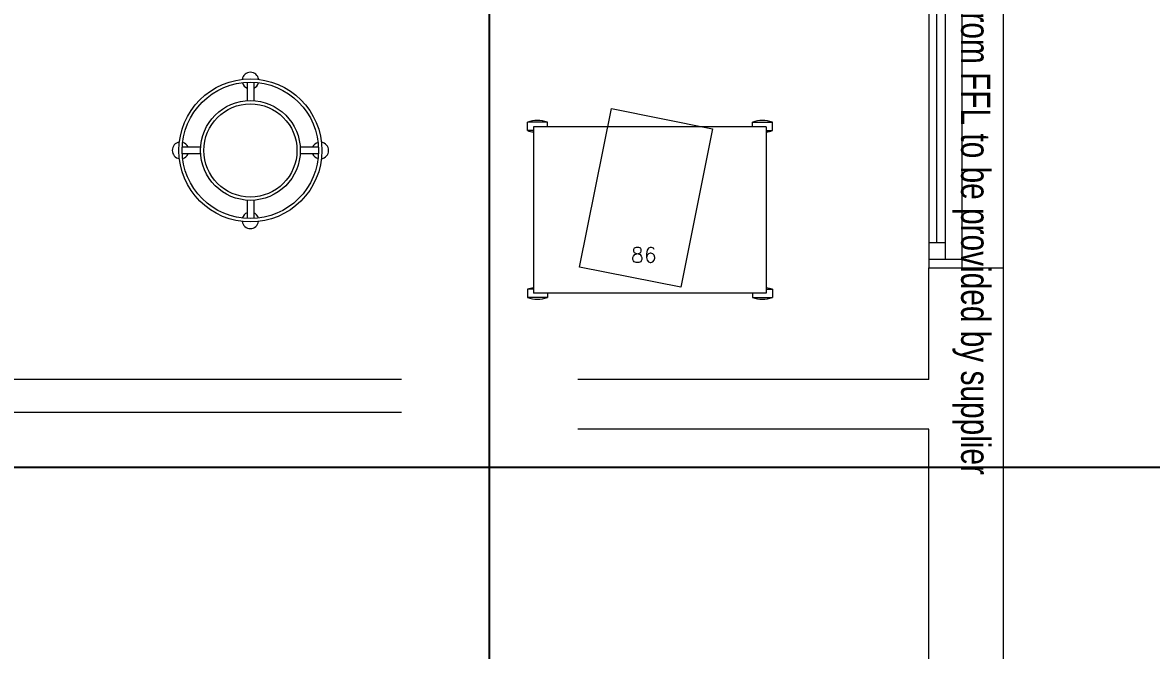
# Model space of a CAD drawing. Header units: metres. Extents: x -18745 to 220762, y -1579758 to -1356048.
# Drawn here: x 172309 to 175703, y -1419238 to -1417350 of the extents above; entities that cross this region are included whole.
import ezdxf

# ---------------------------------------------------------------- set-up
doc = ezdxf.new("R2010")
doc.units = ezdxf.units.M
doc.layers.get('0').update_dxf_attribs({"lineweight": 0})
for name, color, linetype, lineweight in [('A-100 - Copy$0$Aluminum', 8, 'Continuous', 0), ('A-100 - Copy$0$Medical Equipment and Furniture', 8, 'Continuous', 0), ('A-100 - Copy$0$Proj', 8, 'Continuous', 0), ('A-100 - Copy$0$Walls', 8, 'Continuous', 0)]:
    doc.layers.add(name, color=color, linetype=linetype, lineweight=lineweight)
doc.layers.add('A-100 - Copy$0$axes', color=8, linetype='Continuous')
doc.styles.add('A-100 - Copy$0$list_ghTextstyle', font='romans.shx', dxfattribs={"height": 0.25})
doc.styles.add('A-100 - Copy$0$X3G_ENTITY_257CFD', font='swisscl.ttf', dxfattribs={"height": 200})

# ---------------------------------------------------------------- blocks, each defined once
blk = doc.blocks.new('A-100 - Copy$0$HF13959B-P')
for p, q in [((0.0418, 0.5136), (-0.0182, 0.5136)), ((-0.0182, 0.4886), (-0.0182, 0.5136)), ((0.0418, 0.5), (0.0418, 0.5136)), ((0.6582, 0.5136), (0.7182, 0.5136)), ((0.6582, 0.5), (0.6582, 0.5136)), ((0.7182, 0.4886), (0.7182, 0.5136)), ((0, 0.4886), (-0.0182, 0.4886)), ((0, 0.5), (0, 0)), ((0.7, 0.5), (0, 0.5)), ((0.7, 0.5), (0.7, 0)), ((0.7, 0.4886), (0.7182, 0.4886)), ((0, 0.0114), (-0.0182, 0.0114)), ((-0.0182, 0.0114), (-0.0182, -0.0136)), ((0.7, 0), (0, 0)), ((0.7, 0.0114), (0.7182, 0.0114)), ((0.7182, 0.0114), (0.7182, -0.0136)), ((0.0418, -0.0136), (-0.0182, -0.0136)), ((0.0418, 0), (0.0418, -0.0136)), ((0.6582, 0), (0.6582, -0.0136)), ((0.6582, -0.0136), (0.7182, -0.0136))]:
    blk.add_line(p, q)
for centre, start, end in [((0.0118, 0.4261), 71.0754, 108.9246), ((0.6882, 0.4261), 71.0754, 108.9246), ((0.0118, 0.5761), 251.0754, 262.6441), ((0.6882, 0.5761), 277.3559, 288.9246), ((0.0118, -0.0761), 97.3559, 108.9246), ((0.6882, -0.0761), 71.0754, 82.6441), ((0.0118, 0.0739), 251.0754, 288.9246), ((0.6882, 0.0739), 251.0754, 288.9246)]:
    blk.add_arc(centre, 0.0925, start, end)
blk = doc.blocks.new('A-100 - Copy$0$HF14427-P')
for p, q in [((-0.01, 0.4148), (-0.01, 0.3597)), ((0.01, 0.4148), (0.01, 0.3597)), ((-0.2048, 0.22), (-0.1497, 0.22)), ((0.1497, 0.22), (0.2048, 0.22)), ((-0.2048, 0.2), (-0.1497, 0.2)), ((0.1497, 0.2), (0.2048, 0.2)), ((-0.01, 0.0603), (-0.01, 0.0052)), ((0.01, 0.0603), (0.01, 0.0052))]:
    blk.add_line(p, q)
for points in [[(-0.1497, 0.2), (-0.1497, 0.2), (-0.1497, 0.2), (-0.1497, 0.2), (-0.1497, 0.2), (-0.1497, 0.2), (-0.1497, 0.2), (-0.1497, 0.2), (-0.1497, 0.2), (-0.1497, 0.2), (-0.1497, 0.2), (-0.1497, 0.2), (-0.1497, 0.2), (-0.1497, 0.2), (-0.1497, 0.2), (-0.1497, 0.2), (-0.1497, 0.2), (-0.1497, 0.2), (-0.1497, 0.2), (-0.1497, 0.2), (-0.1497, 0.2), (-0.1497, 0.2), (-0.1497, 0.2), (-0.1497, 0.2), (-0.1497, 0.2), (-0.1497, 0.2), (-0.1497, 0.2), (-0.1497, 0.2), (-0.1497, 0.2), (-0.1497, 0.2), (-0.1497, 0.2), (-0.1497, 0.2), (-0.1497, 0.2), (-0.1497, 0.2), (-0.1497, 0.2), (-0.1497, 0.2), (-0.1497, 0.2), (-0.1497, 0.2), (-0.1497, 0.2), (-0.1497, 0.2), (-0.1497, 0.2), (-0.1497, 0.2), (-0.1497, 0.2), (-0.1497, 0.2), (-0.1497, 0.2), (-0.1497, 0.2), (-0.1497, 0.2), (-0.1497, 0.2), (-0.1497, 0.2), (-0.1497, 0.2), (-0.1497, 0.2), (-0.1497, 0.2), (-0.1497, 0.2), (-0.1497, 0.2), (-0.1497, 0.2), (-0.1497, 0.2), (-0.1497, 0.2), (-0.1497, 0.2), (-0.1497, 0.2), (-0.1497, 0.2), (-0.1497, 0.2), (-0.1497, 0.2), (-0.1497, 0.2), (-0.1497, 0.2), (-0.1497, 0.2), (-0.1497, 0.2), (-0.1497, 0.2), (-0.1497, 0.2), (-0.1497, 0.2), (-0.1497, 0.2), (-0.1497, 0.2), (-0.1497, 0.2), (-0.1497, 0.2), (-0.1497, 0.2), (-0.1497, 0.2), (-0.1497, 0.2), (-0.1497, 0.2), (-0.1497, 0.2), (-0.1497, 0.2), (-0.1497, 0.2), (-0.1497, 0.2), (-0.1497, 0.2), (-0.1497, 0.2), (-0.1497, 0.2), (-0.1497, 0.2), (-0.1497, 0.2), (-0.1497, 0.2), (-0.1497, 0.2), (-0.1497, 0.2), (-0.1497, 0.2), (-0.1497, 0.2), (-0.1497, 0.2), (-0.1497, 0.2), (-0.1497, 0.2), (-0.1497, 0.2), (-0.1497, 0.2), (-0.1497, 0.2), (-0.1497, 0.2), (-0.1497, 0.2), (-0.1497, 0.2), (-0.1497, 0.2), (-0.1497, 0.2), (-0.1497, 0.2), (-0.1497, 0.2), (-0.1497, 0.2), (-0.1497, 0.2), (-0.1497, 0.2), (-0.1497, 0.2), (-0.1497, 0.2), (-0.1497, 0.2), (-0.1497, 0.2), (-0.1497, 0.2), (-0.1497, 0.2), (-0.1497, 0.2), (-0.1497, 0.2), (-0.1497, 0.2), (-0.1497, 0.2), (-0.1497, 0.2), (-0.1497, 0.2), (-0.1497, 0.2), (-0.1497, 0.2), (-0.1497, 0.2), (-0.1497, 0.2), (-0.1497, 0.2), (-0.1497, 0.2), (-0.1497, 0.2), (-0.1497, 0.2), (-0.1497, 0.2), (-0.1497, 0.2), (-0.1497, 0.2), (-0.1497, 0.2), (-0.1497, 0.2), (-0.1497, 0.2), (-0.1497, 0.2), (-0.1497, 0.2), (-0.1497, 0.2), (-0.1497, 0.2), (-0.1497, 0.2), (-0.1497, 0.2), (-0.1497, 0.2), (-0.1497, 0.2), (-0.1497, 0.2), (-0.1497, 0.2), (-0.1497, 0.2), (-0.1497, 0.2), (-0.1497, 0.2), (-0.1497, 0.2), (-0.1497, 0.2), (-0.1497, 0.2), (-0.1497, 0.2), (-0.1497, 0.2), (-0.1497, 0.2), (-0.1497, 0.2), (-0.1497, 0.2), (-0.1497, 0.2), (-0.1497, 0.2), (-0.1497, 0.2), (-0.1497, 0.2), (-0.1497, 0.2), (-0.1497, 0.2), (-0.1497, 0.2), (-0.1497, 0.2), (-0.1497, 0.2), (-0.1497, 0.2), (-0.1497, 0.2), (-0.1497, 0.2), (-0.1497, 0.2), (-0.1497, 0.2), (-0.1497, 0.2), (-0.1497, 0.2), (-0.1497, 0.2), (-0.1497, 0.2), (-0.1497, 0.2), (-0.1497, 0.2), (-0.1497, 0.2), (-0.1497, 0.2), (-0.1497, 0.2), (-0.1497, 0.2), (-0.1497, 0.2), (-0.1497, 0.2), (-0.1497, 0.2), (-0.1497, 0.2), (-0.1497, 0.2), (-0.1497, 0.2), (-0.1497, 0.2), (-0.1497, 0.2), (-0.1497, 0.2), (-0.1497, 0.2), (-0.1497, 0.2), (-0.1497, 0.2), (-0.1497, 0.2), (-0.1497, 0.2), (-0.1497, 0.2), (-0.1497, 0.2), (-0.1497, 0.2), (-0.1497, 0.2), (-0.1497, 0.2), (-0.1497, 0.2), (-0.1497, 0.2), (-0.1497, 0.2), (-0.1497, 0.2), (-0.1497, 0.2), (-0.1497, 0.2), (-0.1497, 0.2), (-0.1497, 0.2), (-0.1497, 0.2), (-0.1497, 0.2), (-0.1497, 0.2), (-0.1497, 0.2), (-0.1497, 0.2), (-0.1497, 0.2), (-0.1497, 0.2), (-0.1497, 0.2), (-0.1497, 0.2), (-0.1497, 0.2), (-0.1497, 0.2), (-0.1497, 0.2), (-0.1497, 0.2), (-0.1497, 0.2)], [(-0.1497, 0.2), (-0.1497, 0.2), (-0.1497, 0.2), (-0.1497, 0.2), (-0.1497, 0.2), (-0.1497, 0.2), (-0.1497, 0.2), (-0.1497, 0.2), (-0.1497, 0.2), (-0.1497, 0.2), (-0.1497, 0.2), (-0.1497, 0.2), (-0.1497, 0.2), (-0.1497, 0.2), (-0.1497, 0.2), (-0.1497, 0.2), (-0.1497, 0.2), (-0.1497, 0.2), (-0.1497, 0.2), (-0.1497, 0.2), (-0.1497, 0.2), (-0.1497, 0.2), (-0.1497, 0.2), (-0.1497, 0.2), (-0.1497, 0.2), (-0.1497, 0.2), (-0.1497, 0.2), (-0.1497, 0.2), (-0.1497, 0.2), (-0.1497, 0.2), (-0.1497, 0.2), (-0.1497, 0.2), (-0.1497, 0.2), (-0.1497, 0.2), (-0.1497, 0.2), (-0.1497, 0.2), (-0.1497, 0.2), (-0.1497, 0.2), (-0.1497, 0.2), (-0.1497, 0.2), (-0.1497, 0.2), (-0.1497, 0.2), (-0.1497, 0.2), (-0.1497, 0.2), (-0.1497, 0.2), (-0.1497, 0.2), (-0.1497, 0.2), (-0.1497, 0.2), (-0.1497, 0.2), (-0.1497, 0.2), (-0.1497, 0.2), (-0.1497, 0.2), (-0.1497, 0.2), (-0.1497, 0.2), (-0.1497, 0.2), (-0.1497, 0.2), (-0.1497, 0.2), (-0.1497, 0.2), (-0.1497, 0.2), (-0.1497, 0.2), (-0.1497, 0.2), (-0.1497, 0.2), (-0.1497, 0.2), (-0.1497, 0.2), (-0.1497, 0.2), (-0.1497, 0.2), (-0.1497, 0.2), (-0.1497, 0.2), (-0.1497, 0.2), (-0.1497, 0.2), (-0.1497, 0.2), (-0.1497, 0.2), (-0.1497, 0.2), (-0.1497, 0.2), (-0.1497, 0.2), (-0.1497, 0.2), (-0.1497, 0.2), (-0.1497, 0.2), (-0.1497, 0.2), (-0.1497, 0.2), (-0.1497, 0.2), (-0.1497, 0.2), (-0.1497, 0.2), (-0.1497, 0.2), (-0.1497, 0.2), (-0.1497, 0.2), (-0.1497, 0.2), (-0.1497, 0.2), (-0.1497, 0.2), (-0.1497, 0.2), (-0.1497, 0.2), (-0.1497, 0.2), (-0.1497, 0.2), (-0.1497, 0.2), (-0.1497, 0.2), (-0.1497, 0.2), (-0.1497, 0.2), (-0.1497, 0.2), (-0.1497, 0.2), (-0.1497, 0.2), (-0.1497, 0.2), (-0.1497, 0.2), (-0.1497, 0.2), (-0.1497, 0.2), (-0.1497, 0.2), (-0.1497, 0.2), (-0.1497, 0.2), (-0.1497, 0.2), (-0.1497, 0.2), (-0.1497, 0.2), (-0.1497, 0.2), (-0.1497, 0.2), (-0.1497, 0.2), (-0.1497, 0.2), (-0.1497, 0.2), (-0.1497, 0.2), (-0.1497, 0.2), (-0.1497, 0.2), (-0.1497, 0.2), (-0.1497, 0.2), (-0.1497, 0.2), (-0.1497, 0.2), (-0.1497, 0.2), (-0.1497, 0.2), (-0.1497, 0.2), (-0.1497, 0.2), (-0.1497, 0.2), (-0.1497, 0.2), (-0.1497, 0.2), (-0.1497, 0.2), (-0.1497, 0.2), (-0.1497, 0.2), (-0.1497, 0.2), (-0.1497, 0.2), (-0.1497, 0.2), (-0.1497, 0.2), (-0.1497, 0.2), (-0.1497, 0.2), (-0.1497, 0.2), (-0.1497, 0.2), (-0.1497, 0.2), (-0.1497, 0.2), (-0.1497, 0.2), (-0.1497, 0.2), (-0.1497, 0.2), (-0.1497, 0.2), (-0.1497, 0.2), (-0.1497, 0.2), (-0.1497, 0.2), (-0.1497, 0.2), (-0.1497, 0.2), (-0.1497, 0.2), (-0.1497, 0.2), (-0.1497, 0.2), (-0.1497, 0.2), (-0.1497, 0.2), (-0.1497, 0.2), (-0.1497, 0.2), (-0.1497, 0.2), (-0.1497, 0.2), (-0.1497, 0.2), (-0.1497, 0.2), (-0.1497, 0.2), (-0.1497, 0.2), (-0.1497, 0.2), (-0.1497, 0.2), (-0.1497, 0.2), (-0.1497, 0.2), (-0.1497, 0.2), (-0.1497, 0.2), (-0.1497, 0.2), (-0.1497, 0.2), (-0.1497, 0.2), (-0.1497, 0.2), (-0.1497, 0.2), (-0.1497, 0.2), (-0.1497, 0.2), (-0.1497, 0.2), (-0.1497, 0.2), (-0.1497, 0.2), (-0.1497, 0.2), (-0.1497, 0.2), (-0.1497, 0.2), (-0.1497, 0.2), (-0.1497, 0.2), (-0.1497, 0.2), (-0.1497, 0.2), (-0.1497, 0.2), (-0.1497, 0.2), (-0.1497, 0.2), (-0.1497, 0.2), (-0.1497, 0.2), (-0.1497, 0.2), (-0.1497, 0.2), (-0.1497, 0.2), (-0.1497, 0.2), (-0.1497, 0.2), (-0.1497, 0.2), (-0.1497, 0.2), (-0.1497, 0.2), (-0.1497, 0.2), (-0.1497, 0.2), (-0.1497, 0.2), (-0.1497, 0.2), (-0.1497, 0.2), (-0.1497, 0.2), (-0.1497, 0.2), (-0.1497, 0.2), (-0.1497, 0.2), (-0.1497, 0.2), (-0.1497, 0.2), (-0.1497, 0.2), (-0.1497, 0.2), (-0.1497, 0.2)], [(-0.1497, 0.2), (-0.1497, 0.2), (-0.1497, 0.2), (-0.1497, 0.2), (-0.1497, 0.2), (-0.1497, 0.2), (-0.1497, 0.2), (-0.1497, 0.2), (-0.1497, 0.2), (-0.1497, 0.2), (-0.1497, 0.2), (-0.1497, 0.2), (-0.1497, 0.2), (-0.1497, 0.2), (-0.1497, 0.2), (-0.1497, 0.2), (-0.1497, 0.2), (-0.1497, 0.2), (-0.1497, 0.2), (-0.1497, 0.2), (-0.1497, 0.2), (-0.1497, 0.2), (-0.1497, 0.2), (-0.1497, 0.2), (-0.1497, 0.2), (-0.1497, 0.2), (-0.1497, 0.2), (-0.1497, 0.2), (-0.1497, 0.2), (-0.1497, 0.2), (-0.1497, 0.2), (-0.1497, 0.2), (-0.1497, 0.2), (-0.1497, 0.2), (-0.1497, 0.2), (-0.1497, 0.2), (-0.1497, 0.2), (-0.1497, 0.2), (-0.1497, 0.2), (-0.1497, 0.2), (-0.1497, 0.2), (-0.1497, 0.2), (-0.1497, 0.2), (-0.1497, 0.2), (-0.1497, 0.2), (-0.1497, 0.2), (-0.1497, 0.2), (-0.1497, 0.2), (-0.1497, 0.2), (-0.1497, 0.2), (-0.1497, 0.2), (-0.1497, 0.2), (-0.1497, 0.2), (-0.1497, 0.2), (-0.1497, 0.2), (-0.1497, 0.2), (-0.1497, 0.2), (-0.1497, 0.2), (-0.1497, 0.2), (-0.1497, 0.2), (-0.1497, 0.2), (-0.1497, 0.2), (-0.1497, 0.2), (-0.1497, 0.2), (-0.1497, 0.2), (-0.1497, 0.2), (-0.1497, 0.2), (-0.1497, 0.2), (-0.1497, 0.2), (-0.1497, 0.2), (-0.1497, 0.2), (-0.1497, 0.2), (-0.1497, 0.2), (-0.1497, 0.2), (-0.1497, 0.2), (-0.1497, 0.2), (-0.1497, 0.2), (-0.1497, 0.2), (-0.1497, 0.2), (-0.1497, 0.2), (-0.1497, 0.2), (-0.1497, 0.2), (-0.1497, 0.2), (-0.1497, 0.2), (-0.1497, 0.2), (-0.1497, 0.2), (-0.1497, 0.2), (-0.1497, 0.2), (-0.1497, 0.2), (-0.1497, 0.2), (-0.1497, 0.2), (-0.1497, 0.2), (-0.1497, 0.2), (-0.1497, 0.2), (-0.1497, 0.2), (-0.1497, 0.2), (-0.1497, 0.2), (-0.1497, 0.2), (-0.1497, 0.2), (-0.1497, 0.2), (-0.1497, 0.2), (-0.1497, 0.2), (-0.1497, 0.2), (-0.1497, 0.2), (-0.1497, 0.2), (-0.1497, 0.2), (-0.1497, 0.2), (-0.1497, 0.2), (-0.1497, 0.2), (-0.1497, 0.2), (-0.1497, 0.2), (-0.1497, 0.2), (-0.1497, 0.2), (-0.1497, 0.2), (-0.1497, 0.2), (-0.1497, 0.2), (-0.1497, 0.2), (-0.1497, 0.2), (-0.1497, 0.2), (-0.1497, 0.2), (-0.1497, 0.2), (-0.1497, 0.2), (-0.1497, 0.2), (-0.1497, 0.2), (-0.1497, 0.2), (-0.1497, 0.2), (-0.1497, 0.2), (-0.1497, 0.2), (-0.1497, 0.2), (-0.1497, 0.2), (-0.1497, 0.2), (-0.1497, 0.2), (-0.1497, 0.2), (-0.1497, 0.2), (-0.1497, 0.2), (-0.1497, 0.2), (-0.1497, 0.2), (-0.1497, 0.2), (-0.1497, 0.2), (-0.1497, 0.2), (-0.1497, 0.2), (-0.1497, 0.2), (-0.1497, 0.2), (-0.1497, 0.2), (-0.1497, 0.2), (-0.1497, 0.2), (-0.1497, 0.2), (-0.1497, 0.2), (-0.1497, 0.2), (-0.1497, 0.2), (-0.1497, 0.2), (-0.1497, 0.2), (-0.1497, 0.2), (-0.1497, 0.2), (-0.1497, 0.2), (-0.1497, 0.2), (-0.1497, 0.2), (-0.1497, 0.2), (-0.1497, 0.2), (-0.1497, 0.2), (-0.1497, 0.2), (-0.1497, 0.2), (-0.1497, 0.2), (-0.1497, 0.2), (-0.1497, 0.2), (-0.1497, 0.2), (-0.1497, 0.2), (-0.1497, 0.2), (-0.1497, 0.2), (-0.1497, 0.2), (-0.1497, 0.2), (-0.1497, 0.2), (-0.1497, 0.2), (-0.1497, 0.2), (-0.1497, 0.2), (-0.1497, 0.2), (-0.1497, 0.2), (-0.1497, 0.2), (-0.1497, 0.2), (-0.1497, 0.2), (-0.1497, 0.2), (-0.1497, 0.2), (-0.1497, 0.2), (-0.1497, 0.2), (-0.1497, 0.2), (-0.1497, 0.2), (-0.1497, 0.2), (-0.1497, 0.2), (-0.1497, 0.2), (-0.1497, 0.2), (-0.1497, 0.2), (-0.1497, 0.2), (-0.1497, 0.2), (-0.1497, 0.2), (-0.1497, 0.2), (-0.1497, 0.2), (-0.1497, 0.2), (-0.1497, 0.2), (-0.1497, 0.2), (-0.1497, 0.2), (-0.1497, 0.2), (-0.1497, 0.2), (-0.1497, 0.2), (-0.1497, 0.2), (-0.1497, 0.2), (-0.1497, 0.2), (-0.1497, 0.2), (-0.1497, 0.2), (-0.1497, 0.2), (-0.1497, 0.2), (-0.1497, 0.2), (-0.1497, 0.2), (-0.1497, 0.2), (-0.1497, 0.2), (-0.1497, 0.2), (-0.1497, 0.2), (-0.1497, 0.2), (-0.1497, 0.2), (-0.1497, 0.2), (-0.1497, 0.2), (-0.1497, 0.2), (-0.1497, 0.2), (-0.1497, 0.2), (-0.1497, 0.2), (-0.1497, 0.2), (-0.1497, 0.2), (-0.1497, 0.2), (-0.1497, 0.2), (-0.1497, 0.2), (-0.1497, 0.2), (-0.1497, 0.2), (-0.1497, 0.2), (-0.1497, 0.2), (-0.1497, 0.2), (-0.1497, 0.2), (-0.1497, 0.2), (-0.1497, 0.2), (-0.1497, 0.2), (-0.1497, 0.2), (-0.1497, 0.2), (-0.1497, 0.2), (-0.1497, 0.2), (-0.1497, 0.2), (-0.1497, 0.2), (-0.1497, 0.2), (-0.1497, 0.2), (-0.1497, 0.2), (-0.1497, 0.2), (-0.1497, 0.2), (-0.1497, 0.2), (-0.1497, 0.2), (-0.1497, 0.2), (-0.1497, 0.2), (-0.1497, 0.2), (-0.1497, 0.2), (-0.1497, 0.2), (-0.1497, 0.2), (-0.1497, 0.2), (-0.1497, 0.2), (-0.1497, 0.2), (-0.1497, 0.2), (-0.1497, 0.2), (-0.1497, 0.2), (-0.1497, 0.2), (-0.1497, 0.2), (-0.1497, 0.2), (-0.1497, 0.2), (-0.1497, 0.2), (-0.1497, 0.2), (-0.1497, 0.2), (-0.1497, 0.2), (-0.1497, 0.2), (-0.1497, 0.2), (-0.1497, 0.2), (-0.1497, 0.2), (-0.1497, 0.2), (-0.1497, 0.2)]]:
    blk.add_lwpolyline(points, close=True)
for points in [[(-0.1497, 0.2), (-0.1497, 0.2), (-0.1497, 0.2), (-0.1497, 0.2), (-0.1497, 0.2), (-0.1497, 0.2), (-0.1497, 0.2), (-0.1497, 0.2)], [(-0.1497, 0.2), (-0.1497, 0.2), (-0.1497, 0.2), (-0.1497, 0.2), (-0.1497, 0.2), (-0.1497, 0.2), (-0.1497, 0.2), (-0.1497, 0.2), (-0.1497, 0.2), (-0.1497, 0.2), (-0.1497, 0.2), (-0.1497, 0.2), (-0.1497, 0.2), (-0.1497, 0.2), (-0.1497, 0.2), (-0.1497, 0.2), (-0.1497, 0.2), (-0.1497, 0.2), (-0.1497, 0.2), (-0.1497, 0.2), (-0.1497, 0.2), (-0.1497, 0.2), (-0.1497, 0.2), (-0.1497, 0.2), (-0.1497, 0.2), (-0.1497, 0.2), (-0.1497, 0.2), (-0.1497, 0.2), (-0.1497, 0.2), (-0.1497, 0.2), (-0.1497, 0.2), (-0.1497, 0.2), (-0.1497, 0.2), (-0.1497, 0.2), (-0.1497, 0.2), (-0.1497, 0.2), (-0.1497, 0.2), (-0.1497, 0.2), (-0.1497, 0.2), (-0.1497, 0.2), (-0.1497, 0.2), (-0.1497, 0.2), (-0.1497, 0.2), (-0.1497, 0.2), (-0.1497, 0.2), (-0.1497, 0.2), (-0.1497, 0.2), (-0.1497, 0.2), (-0.1497, 0.2), (-0.1497, 0.2), (-0.1497, 0.2), (-0.1497, 0.2), (-0.1497, 0.2), (-0.1497, 0.2), (-0.1497, 0.2), (-0.1497, 0.2), (-0.1497, 0.2), (-0.1497, 0.2), (-0.1497, 0.2), (-0.1497, 0.2), (-0.1497, 0.2), (-0.1497, 0.2), (-0.1497, 0.2), (-0.1497, 0.2), (-0.1497, 0.2), (-0.1497, 0.2), (-0.1497, 0.2), (-0.1497, 0.2), (-0.1497, 0.2), (-0.1497, 0.2), (-0.1497, 0.2), (-0.1497, 0.2), (-0.1497, 0.2), (-0.1497, 0.2), (-0.1497, 0.2), (-0.1497, 0.2), (-0.1497, 0.2), (-0.1497, 0.2), (-0.1497, 0.2), (-0.1497, 0.2), (-0.1497, 0.2), (-0.1497, 0.2), (-0.1497, 0.2), (-0.1497, 0.2), (-0.1497, 0.2), (-0.1497, 0.2), (-0.1497, 0.2), (-0.1497, 0.2), (-0.1497, 0.2), (-0.1497, 0.2), (-0.1497, 0.2), (-0.1497, 0.2), (-0.1497, 0.2), (-0.1497, 0.2), (-0.1497, 0.2), (-0.1497, 0.2), (-0.1497, 0.2), (-0.1497, 0.2), (-0.1497, 0.2), (-0.1497, 0.2), (-0.1497, 0.2), (-0.1497, 0.2), (-0.1497, 0.2), (-0.1497, 0.2), (-0.1497, 0.2), (-0.1497, 0.2), (-0.1497, 0.2), (-0.1497, 0.2), (-0.1497, 0.2), (-0.1497, 0.2), (-0.1497, 0.2)], [(-0.1497, 0.2), (-0.1497, 0.2), (-0.1497, 0.2), (-0.1497, 0.2), (-0.1497, 0.2), (-0.1497, 0.2), (-0.1497, 0.2), (-0.1497, 0.2), (-0.1497, 0.2), (-0.1497, 0.2), (-0.1497, 0.2), (-0.1497, 0.2), (-0.1497, 0.2), (-0.1497, 0.2), (-0.1497, 0.2), (-0.1497, 0.2), (-0.1497, 0.2)], [(-0.1497, 0.2), (-0.1497, 0.2), (-0.1497, 0.2), (-0.1497, 0.2), (-0.1497, 0.2), (-0.1497, 0.2), (-0.1497, 0.2)], [(-0.1497, 0.2), (-0.1497, 0.2), (-0.1497, 0.2), (-0.1497, 0.2), (-0.1497, 0.2), (-0.1497, 0.2), (-0.1497, 0.2), (-0.1497, 0.2), (-0.1497, 0.2), (-0.1497, 0.2), (-0.1497, 0.2), (-0.1497, 0.2)], [(-0.1497, 0.2), (-0.1497, 0.2), (-0.1497, 0.2), (-0.1497, 0.2), (-0.1497, 0.2), (-0.1497, 0.2), (-0.1497, 0.2), (-0.1497, 0.2), (-0.1497, 0.2), (-0.1497, 0.2), (-0.1497, 0.2), (-0.1497, 0.2), (-0.1497, 0.2), (-0.1497, 0.2), (-0.1497, 0.2), (-0.1497, 0.2), (-0.1497, 0.2), (-0.1497, 0.2), (-0.1497, 0.2), (-0.1497, 0.2), (-0.1497, 0.2), (-0.1497, 0.2), (-0.1497, 0.2), (-0.1497, 0.2), (-0.1497, 0.2), (-0.1497, 0.2), (-0.1497, 0.2), (-0.1497, 0.2), (-0.1497, 0.2), (-0.1497, 0.2), (-0.1497, 0.2), (-0.1497, 0.2), (-0.1497, 0.2), (-0.1497, 0.2), (-0.1497, 0.2), (-0.1497, 0.2), (-0.1497, 0.2), (-0.1497, 0.2), (-0.1497, 0.2), (-0.1497, 0.2), (-0.1497, 0.2), (-0.1497, 0.2), (-0.1497, 0.2), (-0.1497, 0.2), (-0.1497, 0.2), (-0.1497, 0.2), (-0.1497, 0.2), (-0.1497, 0.2), (-0.1497, 0.2), (-0.1497, 0.2), (-0.1497, 0.2), (-0.1497, 0.2), (-0.1497, 0.2), (-0.1497, 0.2), (-0.1497, 0.2), (-0.1497, 0.2), (-0.1497, 0.2), (-0.1497, 0.2), (-0.1497, 0.2), (-0.1497, 0.2), (-0.1497, 0.2), (-0.1497, 0.2), (-0.1497, 0.2), (-0.1497, 0.2), (-0.1497, 0.2), (-0.1497, 0.2), (-0.1497, 0.2), (-0.1497, 0.2), (-0.1497, 0.2), (-0.1497, 0.2), (-0.1497, 0.2), (-0.1497, 0.2), (-0.1497, 0.2), (-0.1497, 0.2), (-0.1497, 0.2), (-0.1497, 0.2), (-0.1497, 0.2), (-0.1497, 0.2), (-0.1497, 0.2), (-0.1497, 0.2), (-0.1497, 0.2), (-0.1497, 0.2), (-0.1497, 0.2), (-0.1497, 0.2), (-0.1497, 0.2), (-0.1497, 0.2), (-0.1497, 0.2), (-0.1497, 0.2), (-0.1497, 0.2)], [(-0.1497, 0.2), (-0.1497, 0.2), (-0.1497, 0.2), (-0.1497, 0.2), (-0.1497, 0.2), (-0.1497, 0.2), (-0.1497, 0.2), (-0.1497, 0.2), (-0.1497, 0.2), (-0.1497, 0.2), (-0.1497, 0.2), (-0.1497, 0.2), (-0.1497, 0.2), (-0.1497, 0.2), (-0.1497, 0.2), (-0.1497, 0.2), (-0.1497, 0.2), (-0.1497, 0.2), (-0.1497, 0.2), (-0.1497, 0.2), (-0.1497, 0.2), (-0.1497, 0.2), (-0.1497, 0.2), (-0.1497, 0.2), (-0.1497, 0.2), (-0.1497, 0.2), (-0.1497, 0.2), (-0.1497, 0.2), (-0.1497, 0.2), (-0.1497, 0.2), (-0.1497, 0.2), (-0.1497, 0.2), (-0.1497, 0.2), (-0.1497, 0.2), (-0.1497, 0.2), (-0.1497, 0.2), (-0.1497, 0.2), (-0.1497, 0.2), (-0.1497, 0.2), (-0.1497, 0.2), (-0.1497, 0.2), (-0.1497, 0.2), (-0.1497, 0.2), (-0.1497, 0.2), (-0.1497, 0.2), (-0.1497, 0.2), (-0.1497, 0.2), (-0.1497, 0.2), (-0.1497, 0.2), (-0.1497, 0.2), (-0.1497, 0.2), (-0.1497, 0.2), (-0.1497, 0.2), (-0.1497, 0.2)], [(-0.1497, 0.2), (-0.1497, 0.2), (-0.1497, 0.2), (-0.1497, 0.2), (-0.1497, 0.2), (-0.1497, 0.2), (-0.1497, 0.2), (-0.1497, 0.2), (-0.1497, 0.2), (-0.1497, 0.2)], [(-0.1497, 0.2), (-0.1497, 0.2), (-0.1497, 0.2), (-0.1497, 0.2), (-0.1497, 0.2), (-0.1497, 0.2), (-0.1497, 0.2), (-0.1497, 0.2), (-0.1497, 0.2), (-0.1497, 0.2)], [(-0.1497, 0.2), (-0.1497, 0.2), (-0.1497, 0.2), (-0.1497, 0.2), (-0.1497, 0.2), (-0.1497, 0.2), (-0.1497, 0.2), (-0.1497, 0.2), (-0.1497, 0.2), (-0.1497, 0.2), (-0.1497, 0.2), (-0.1497, 0.2), (-0.1497, 0.2), (-0.1497, 0.2), (-0.1497, 0.2)], [(-0.1497, 0.2), (-0.1497, 0.2), (-0.1497, 0.2), (-0.1497, 0.2), (-0.1497, 0.2), (-0.1497, 0.2), (-0.1497, 0.2), (-0.1497, 0.2), (-0.1497, 0.2), (-0.1497, 0.2)], [(-0.1497, 0.2), (-0.1497, 0.2), (-0.1497, 0.2), (-0.1497, 0.2), (-0.1497, 0.2), (-0.1497, 0.2), (-0.1497, 0.2)], [(-0.1497, 0.2), (-0.1497, 0.2), (-0.1497, 0.2), (-0.1497, 0.2), (-0.1497, 0.2), (-0.1497, 0.2), (-0.1497, 0.2), (-0.1497, 0.2), (-0.1497, 0.2), (-0.1497, 0.2)], [(-0.1497, 0.2), (-0.1497, 0.2), (-0.1497, 0.2), (-0.1497, 0.2), (-0.1497, 0.2), (-0.1497, 0.2), (-0.1497, 0.2), (-0.1497, 0.2), (-0.1497, 0.2), (-0.1497, 0.2), (-0.1497, 0.2), (-0.1497, 0.2), (-0.1497, 0.2), (-0.1497, 0.2), (-0.1497, 0.2), (-0.1497, 0.2), (-0.1497, 0.2), (-0.1497, 0.2)], [(-0.1497, 0.2), (-0.1497, 0.2), (-0.1497, 0.2), (-0.1497, 0.2), (-0.1497, 0.2), (-0.1497, 0.2), (-0.1497, 0.2), (-0.1497, 0.2), (-0.1497, 0.2)]]:
    blk.add_lwpolyline(points)
for radius in [0.215, 0.205, 0.15, 0.14]:
    blk.add_circle((0, 0.21), radius)
for centre, start, end in [((0, 0.42), 8.2132, 171.7868), ((0, 0.42), 194.9006, 246.4218), ((0, 0.42), 293.5782, 345.0994), ((-0.21, 0.21), 98.2132, 261.7868), ((-0.21, 0.21), 23.5782, 75.0994), ((0.21, 0.21), 104.9006, 156.4218), ((0.21, 0.21), 278.2132, 81.7868), ((-0.21, 0.21), 284.9006, 336.4218), ((0.21, 0.21), 203.5782, 255.0994), ((0, 0), 113.5782, 165.0994), ((0, 0), 14.9006, 66.4218), ((0, 0), 188.2132, 351.7868)]:
    blk.add_arc(centre, 0.025, start, end)
blk = doc.blocks.new('A-100 - Copy')
at = {"layer": 'A-100 - Copy$0$Aluminum'}
for p, q in [((175033.3, -1416587.7, 0), (175033.3, -1418087.7, 0)), ((175083.3, -1416612.7, 0), (175083.3, -1418062.7, 0)), ((175133.3, -1416587.7, 0), (175133.3, -1418087.7, 0)), ((175058.3, -1418012.7, 0), (175058.3, -1416662.7, 0)), ((175083.3, -1418012.7, 0), (175033.3, -1418012.7, 0)), ((175133.3, -1418062.7, 0), (175033.3, -1418062.7, 0))]:
    blk.add_line(p, q, dxfattribs=at)
at = {"layer": 'A-100 - Copy$0$axes'}
for p, q in [((173713.3, -1477303.3, 0), (173713.3, -1391762.7, 0)), ((178940.3, -1418687.7, 2.4), (96042.2, -1418687.7, 2.4))]:
    blk.add_line(p, q, dxfattribs=at)
at = {"layer": 'A-100 - Copy$0$Medical Equipment and Furniture', "elevation": 0}
blk.add_lwpolyline([(173983.8, -1418084.9), (174079.5, -1417608.3), (174383.5, -1417669.4), (174287.8, -1418145.9), (173983.8, -1418084.9)], dxfattribs=at)
at = {"layer": 'A-100 - Copy$0$Proj'}
blk.add_line((175258.3, -1418087.7, 0), (175258.3, -1416587.7, 0), dxfattribs=at)
at = {"layer": 'A-100 - Copy$0$Walls'}
for p, q in [((175033.3, -1418422.7, 0), (175033.3, -1418087.7, 0)), ((175033.3, -1418087.7, 0), (175258.3, -1418087.7, 0)), ((175258.3, -1419317.7, 0), (175258.3, -1418087.7, 0)), ((173448.3, -1418422.7, 0), (169601.2, -1418422.7, 0)), ((175033.3, -1418422.7, 0), (173978.3, -1418422.7, 0)), ((173448.3, -1418522.7, 0), (171163.4, -1418522.7, 0)), ((175033.3, -1418572.7, 0), (173978.3, -1418572.7, 0)), ((175033.3, -1419317.7, 0), (175033.3, -1418572.7, 0))]:
    blk.add_line(p, q, dxfattribs=at)
at = {"layer": 'A-100 - Copy$0$Medical Equipment and Furniture', "xscale": 999.9999999999986, "yscale": 999.9999999999986, "zscale": 999.9999999999986, "rotation": 269.9607691998091}
blk.add_blockref('A-100 - Copy$0$HF14427-P', (172783.9, -1417734.3, 0), dxfattribs=at)
at = {"layer": 'A-100 - Copy$0$Medical Equipment and Furniture', "xscale": 1000, "yscale": 1000, "zscale": 1000}
blk.add_blockref('A-100 - Copy$0$HF13959B-P', (173845.1, -1418163.2, 0), dxfattribs=at)
at = {"layer": 'A-100 - Copy$0$Medical Equipment and Furniture', "insert": (175218.4, -1417212.3, 0), "char_height": 87.473, "width": 3260.537, "attachment_point": 2, "rotation": 270, "style": 'A-100 - Copy$0$X3G_ENTITY_257CFD'}
blk.add_mtext('05 and 119 are wall mounted. Distance from FFL to be provided by supplier', dxfattribs=at)
at = {"layer": 'A-100 - Copy$0$Medical Equipment and Furniture', "insert": (174177, -1418026.1, 0), "char_height": 45, "attachment_point": 2, "style": 'A-100 - Copy$0$list_ghTextstyle'}
blk.add_mtext('86', dxfattribs=at)

msp = doc.modelspace()

# ---------------------------------------------------------------- block references
msp.add_blockref('A-100 - Copy', (0, 0))

doc.saveas('drawing.dxf')
